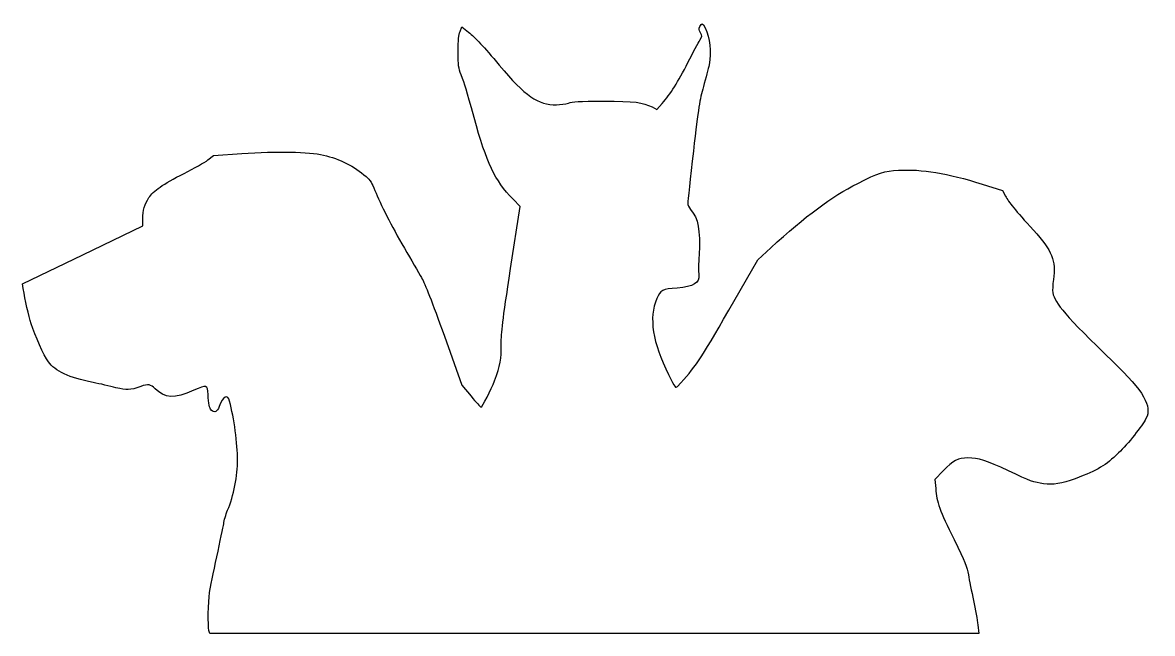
# Model space of a CAD drawing. Header units: centimetres. Extents: x -17.6 to 17.8, y -9.6 to 9.6.
import ezdxf

# ---------------------------------------------------------------- set-up
doc = ezdxf.new("R2010")
doc.units = ezdxf.units.CM
doc.header["$MEASUREMENT"] = 0
doc.layers.add('Layer 1', color=7, linetype='Continuous')

msp = doc.modelspace()

# ---------------------------------------------------------------- linework, layer by layer
at = {"layer": 'Layer 1'}
msp.add_open_spline([(3.59128, 9.46856), (3.556, 9.39448), (3.55953, 9.3592), (3.60892, 9.271), (3.60892, 9.271), (3.66536, 9.17222), (3.66536, 9.16517), (3.58423, 9.03817), (3.58423, 9.03817), (3.5419, 8.96761), (3.37609, 8.65364), (3.21734, 8.3432), (3.21734, 8.3432), (2.90337, 7.72231), (2.66701, 7.34837), (2.40948, 7.05909), (2.40948, 7.05909), (2.40948, 7.05909), (2.23662, 6.86859), (2.23662, 6.86859), (2.23662, 6.86859), (2.23662, 6.86859), (2.09198, 6.9462), (2.09198, 6.9462), (2.09198, 6.9462), (1.79212, 7.09789), (1.55929, 7.12612), (0.56092, 7.12612), (0.56092, 7.12612), (-0.20108, 7.12612), (-0.40922, 7.11554), (-0.53269, 7.06968), (-0.53269, 7.06968), (-0.61736, 7.04146), (-0.78316, 7.01676), (-0.90311, 7.01324), (-0.90311, 7.01324), (-1.48519, 7.00971), (-1.8803, 7.28488), (-2.69875, 8.25502), (-2.69875, 8.25502), (-3.19264, 8.84416), (-3.45369, 9.12285), (-3.66536, 9.29219), (-3.66536, 9.29219), (-3.66536, 9.29219), (-3.8735, 9.45447), (-3.8735, 9.45447), (-3.8735, 9.45447), (-3.8735, 9.45447), (-3.92994, 9.31336), (-3.92994, 9.31336), (-3.92994, 9.31336), (-3.97227, 9.20753), (-3.98638, 9.04878), (-3.98638, 8.68189), (-3.98638, 8.68189), (-3.98638, 8.23739), (-3.97932, 8.17036), (-3.89466, 7.95164), (-3.89466, 7.95164), (-3.77119, 7.63061), (-3.73944, 7.52478), (-3.48897, 6.61461), (-3.48897, 6.61461), (-3.09033, 5.17175), (-2.84691, 4.66022), (-2.26836, 4.05344), (-2.26836, 4.05344), (-2.26836, 4.05344), (-2.04611, 3.82413), (-2.04611, 3.82413), (-2.04611, 3.82413), (-2.04611, 3.82413), (-2.34244, 1.88385), (-2.34244, 1.88385), (-2.34244, 1.88385), (-2.6035, 0.17993), (-2.63877, -0.10582), (-2.63525, -0.49387), (-2.63525, -0.49387), (-2.63172, -0.95954), (-2.667, -1.15356), (-2.84692, -1.6404), (-2.84692, -1.6404), (-2.9457, -1.91204), (-3.23498, -2.46943), (-3.27378, -2.4659), (-3.27378, -2.4659), (-3.28789, -2.4659), (-3.42547, -2.31068), (-3.58422, -2.12371), (-3.58422, -2.12371), (-3.58422, -2.12371), (-3.86997, -1.78152), (-3.86997, -1.78152), (-3.86997, -1.78152), (-3.86997, -1.78152), (-4.4203, -0.23988), (-4.4203, -0.23988), (-4.4203, -0.23988), (-4.81188, 0.85726), (-5.02002, 1.38995), (-5.13644, 1.59456), (-5.13644, 1.59456), (-5.22816, 1.75684), (-5.47158, 2.17312), (-5.67266, 2.51884), (-5.67266, 2.51884), (-6.08188, 3.2244), (-6.42055, 3.89115), (-6.59694, 4.33212), (-6.59694, 4.33212), (-6.68513, 4.5579), (-6.74511, 4.65315), (-6.86858, 4.76251), (-6.86858, 4.76251), (-7.24605, 5.09412), (-7.6835, 5.31284), (-8.21266, 5.43984), (-8.21266, 5.43984), (-8.6748, 5.54567), (-9.66258, 5.56331), (-10.77383, 5.4857), (-10.77383, 5.4857), (-10.77383, 5.4857), (-11.65577, 5.4222), (-11.65577, 5.4222), (-11.65577, 5.4222), (-11.65577, 5.4222), (-11.83569, 5.28462), (-11.83569, 5.28462), (-11.83569, 5.28462), (-11.93094, 5.21054), (-12.26608, 5.02004), (-12.57652, 4.86481), (-12.57652, 4.86481), (-13.25738, 4.51556), (-13.5396, 4.32506), (-13.68424, 4.10281), (-13.68424, 4.10281), (-13.82182, 3.89467), (-13.87474, 3.71123), (-13.87121, 3.43606), (-13.87121, 3.43606), (-13.87121, 3.43606), (-13.87121, 3.22087), (-13.87121, 3.22087), (-13.87121, 3.22087), (-13.87121, 3.22087), (-15.75504, 2.3107), (-15.75504, 2.3107), (-15.75504, 2.3107), (-15.75504, 2.3107), (-17.6424, 1.39701), (-17.6424, 1.39701), (-17.6424, 1.39701), (-17.6424, 1.39701), (-17.62123, 1.25237), (-17.62123, 1.25237), (-17.62123, 1.25237), (-17.56479, 0.89254), (-17.4519, 0.39865), (-17.37429, 0.14818), (-17.37429, 0.14818), (-17.25787, -0.21871), (-16.97565, -0.84313), (-16.83454, -1.04068), (-16.83454, -1.04068), (-16.62287, -1.34054), (-16.18543, -1.54515), (-15.43401, -1.69332), (-15.43401, -1.69332), (-15.21882, -1.73565), (-14.89779, -1.80621), (-14.71787, -1.8556), (-14.71787, -1.8556), (-14.36862, -1.94379), (-14.28748, -1.94027), (-13.93823, -1.81679), (-13.93823, -1.81679), (-13.7054, -1.73565), (-13.62426, -1.74976), (-13.48667, -1.88735), (-13.48667, -1.88735), (-13.17975, -2.19427), (-12.88342, -2.20485), (-12.27664, -1.93674), (-12.27664, -1.93674), (-11.87447, -1.75682), (-11.8392, -1.76741), (-11.82861, -2.06727), (-11.82861, -2.06727), (-11.8145, -2.3636), (-11.78628, -2.49413), (-11.7263, -2.55763), (-11.7263, -2.55763), (-11.62399, -2.65641), (-11.54638, -2.62113), (-11.47936, -2.44474), (-11.47936, -2.44474), (-11.36294, -2.12371), (-11.21125, -2.04963), (-11.15128, -2.28246), (-11.15128, -2.28246), (-11.01722, -2.78693), (-10.90081, -3.64418), (-10.90081, -4.10632), (-10.90081, -4.10632), (-10.90081, -4.62138), (-11.02428, -5.24932), (-11.21478, -5.70088), (-11.21478, -5.70088), (-11.27122, -5.83494), (-11.32767, -6.02191), (-11.33825, -6.12069), (-11.33825, -6.12069), (-11.35236, -6.21594), (-11.45114, -6.68513), (-11.55344, -7.16138), (-11.55344, -7.16138), (-11.65927, -7.63763), (-11.76158, -8.1421), (-11.78275, -8.28321), (-11.78275, -8.28321), (-11.82508, -8.57954), (-11.83567, -9.3239), (-11.80039, -9.46502), (-11.80039, -9.46502), (-11.80039, -9.46502), (-11.7757, -9.56027), (-11.7757, -9.56027), (-11.7757, -9.56027), (-11.7757, -9.56027), (0.27872, -9.56027), (0.27872, -9.56027), (0.27872, -9.56027), (0.27872, -9.56027), (12.33314, -9.56027), (12.33314, -9.56027), (12.33314, -9.56027), (12.33314, -9.56027), (12.30492, -9.29216), (12.30492, -9.29216), (12.30492, -9.29216), (12.29081, -9.14399), (12.22731, -8.8018), (12.16734, -8.52663), (12.16734, -8.52663), (12.10737, -8.25146), (12.03681, -7.89163), (12.00859, -7.72582), (12.00859, -7.72582), (11.96626, -7.46124), (11.91334, -7.33071), (11.55703, -6.61457), (11.55703, -6.61457), (11.109, -5.70793), (11.01375, -5.43982), (10.982, -5.02001), (10.982, -5.02001), (10.982, -5.02001), (10.96083, -4.73073), (10.96083, -4.73073), (10.96083, -4.73073), (10.96083, -4.73073), (11.22189, -4.45909), (11.22189, -4.45909), (11.22189, -4.45909), (11.53233, -4.13806), (11.6805, -4.06045), (11.99095, -4.05692), (11.99095, -4.05692), (12.32256, -4.05692), (12.56951, -4.13453), (13.26095, -4.45909), (13.26095, -4.45909), (13.95945, -4.7907), (14.0547, -4.82598), (14.36514, -4.86831), (14.36514, -4.86831), (14.65442, -4.91064), (14.93664, -4.86478), (15.35292, -4.70956), (15.35292, -4.70956), (16.0867, -4.43087), (16.30189, -4.30387), (16.71464, -3.9017), (16.71464, -3.9017), (17.01097, -3.61595), (17.459, -3.05503), (17.57542, -2.8222), (17.57542, -2.8222), (17.7765, -2.43414), (17.51545, -1.98612), (16.54178, -1.04067), (16.54178, -1.04067), (15.04247, 0.40925), (14.71792, 0.78319), (14.65442, 1.12539), (14.65442, 1.12539), (14.64031, 1.18889), (14.65089, 1.37586), (14.67559, 1.53814), (14.67559, 1.53814), (14.76378, 2.11317), (14.62973, 2.44478), (14.04765, 3.08331), (14.04765, 3.08331), (13.46557, 3.72184), (13.27507, 3.95467), (13.16923, 4.15223), (13.16923, 4.15223), (13.16923, 4.15223), (13.07398, 4.33215), (13.07398, 4.33215), (13.07398, 4.33215), (13.07398, 4.33215), (12.43545, 4.52971), (12.43545, 4.52971), (12.43545, 4.52971), (11.34184, 4.86838), (10.54809, 5.00243), (9.82137, 4.96363), (9.82137, 4.96363), (9.36629, 4.93894), (9.1899, 4.88249), (8.53726, 4.55088), (8.53726, 4.55088), (7.71529, 4.13107), (6.90037, 3.52782), (5.81734, 2.53299), (5.81734, 2.53299), (5.81734, 2.53299), (5.40459, 2.15552), (5.40459, 2.15552), (5.40459, 2.15552), (5.40459, 2.15552), (4.49795, 0.57508), (4.49795, 0.57508), (4.49795, 0.57508), (3.58426, -1.01242), (3.45373, -1.20645), (2.88928, -1.81323), (2.88928, -1.81323), (2.82931, -1.87673), (2.81872, -1.86615), (2.61059, -1.44634), (2.61059, -1.44634), (2.10259, -0.43387), (1.98265, 0.33166), (2.24017, 0.93844), (2.24017, 0.93844), (2.35306, 1.20655), (2.4095, 1.23477), (2.87517, 1.27005), (2.87517, 1.27005), (3.3867, 1.30886), (3.58778, 1.4288), (3.55603, 1.6828), (3.55603, 1.6828), (3.54545, 1.75688), (3.54897, 2.03911), (3.56309, 2.31074), (3.56309, 2.31074), (3.60542, 3.09391), (3.54192, 3.44668), (3.29851, 3.73243), (3.29851, 3.73243), (3.24912, 3.78887), (3.21032, 3.8806), (3.21032, 3.92999), (3.21032, 3.92999), (3.21032, 3.97938), (3.29146, 4.71668), (3.38671, 5.56335), (3.38671, 5.56335), (3.54899, 6.96741), (3.57721, 7.15085), (3.70068, 7.58477), (3.70068, 7.58477), (3.77829, 7.84583), (3.8559, 8.15627), (3.87707, 8.26916), (3.87707, 8.26916), (3.95468, 8.69602), (3.91235, 9.10524), (3.7536, 9.4298), (3.7536, 9.4298), (3.67952, 9.58502), (3.64777, 9.59208), (3.59132, 9.46861), (3.59132, 9.46861), (3.59132, 9.46861), (3.59128, 9.46856), (3.59128, 9.46856)], degree=3, knots=[0, 0, 0, 0, 0.01, 0.01, 0.01, 0.01, 0.02, 0.02, 0.02, 0.02, 0.03, 0.03, 0.03, 0.03, 0.04, 0.04, 0.04, 0.04, 0.05, 0.05, 0.05, 0.05, 0.06, 0.06, 0.06, 0.06, 0.07, 0.07, 0.07, 0.07, 0.08, 0.08, 0.08, 0.08, 0.09, 0.09, 0.09, 0.09, 0.1, 0.1, 0.1, 0.1, 0.11, 0.11, 0.11, 0.11, 0.12, 0.12, 0.12, 0.12, 0.13, 0.13, 0.13, 0.13, 0.14, 0.14, 0.14, 0.14, 0.15, 0.15, 0.15, 0.15, 0.16, 0.16, 0.16, 0.16, 0.17, 0.17, 0.17, 0.17, 0.18, 0.18, 0.18, 0.18, 0.19, 0.19, 0.19, 0.19, 0.2, 0.2, 0.2, 0.2, 0.21, 0.21, 0.21, 0.21, 0.22, 0.22, 0.22, 0.22, 0.23, 0.23, 0.23, 0.23, 0.24, 0.24, 0.24, 0.24, 0.25, 0.25, 0.25, 0.25, 0.26, 0.26, 0.26, 0.26, 0.27, 0.27, 0.27, 0.27, 0.28, 0.28, 0.28, 0.28, 0.29, 0.29, 0.29, 0.29, 0.3, 0.3, 0.3, 0.3, 0.31, 0.31, 0.31, 0.31, 0.32, 0.32, 0.32, 0.32, 0.33, 0.33, 0.33, 0.33, 0.34, 0.34, 0.34, 0.34, 0.35, 0.35, 0.35, 0.35, 0.36, 0.36, 0.36, 0.36, 0.37, 0.37, 0.37, 0.37, 0.38, 0.38, 0.38, 0.38, 0.39, 0.39, 0.39, 0.39, 0.4, 0.4, 0.4, 0.4, 0.41, 0.41, 0.41, 0.41, 0.42, 0.42, 0.42, 0.42, 0.43, 0.43, 0.43, 0.43, 0.44, 0.44, 0.44, 0.44, 0.45, 0.45, 0.45, 0.45, 0.46, 0.46, 0.46, 0.46, 0.47, 0.47, 0.47, 0.47, 0.48, 0.48, 0.48, 0.48, 0.49, 0.49, 0.49, 0.49, 0.5, 0.5, 0.5, 0.5, 0.51, 0.51, 0.51, 0.51, 0.52, 0.52, 0.52, 0.52, 0.53, 0.53, 0.53, 0.53, 0.54, 0.54, 0.54, 0.54, 0.55, 0.55, 0.55, 0.55, 0.56, 0.56, 0.56, 0.56, 0.57, 0.57, 0.57, 0.57, 0.58, 0.58, 0.58, 0.58, 0.59, 0.59, 0.59, 0.59, 0.6, 0.6, 0.6, 0.6, 0.61, 0.61, 0.61, 0.61, 0.62, 0.62, 0.62, 0.62, 0.63, 0.63, 0.63, 0.63, 0.64, 0.64, 0.64, 0.64, 0.65, 0.65, 0.65, 0.65, 0.66, 0.66, 0.66, 0.66, 0.67, 0.67, 0.67, 0.67, 0.68, 0.68, 0.68, 0.68, 0.69, 0.69, 0.69, 0.69, 0.7, 0.7, 0.7, 0.7, 0.71, 0.71, 0.71, 0.71, 0.72, 0.72, 0.72, 0.72, 0.73, 0.73, 0.73, 0.73, 0.74, 0.74, 0.74, 0.74, 0.75, 0.75, 0.75, 0.75, 0.76, 0.76, 0.76, 0.76, 0.77, 0.77, 0.77, 0.77, 0.78, 0.78, 0.78, 0.78, 0.79, 0.79, 0.79, 0.79, 0.8, 0.8, 0.8, 0.8, 0.81, 0.81, 0.81, 0.81, 0.82, 0.82, 0.82, 0.82, 0.83, 0.83, 0.83, 0.83, 0.84, 0.84, 0.84, 0.84, 0.85, 0.85, 0.85, 0.85, 0.86, 0.86, 0.86, 0.86, 0.87, 0.87, 0.87, 0.87, 0.88, 0.88, 0.88, 0.88, 0.89, 0.89, 0.89, 0.89, 0.9, 0.9, 0.9, 0.9, 0.91, 0.91, 0.91, 0.91, 0.92, 0.92, 0.92, 0.92, 0.93, 0.93, 0.93, 0.93, 0.94, 0.94, 0.94, 0.94, 0.95, 0.95, 0.95, 0.95, 0.96, 0.96, 0.96, 0.96, 0.97, 0.97, 0.97, 0.97, 0.98, 0.98, 0.98, 0.98, 1, 1, 1, 1], dxfattribs=at)

doc.saveas('drawing.dxf')
